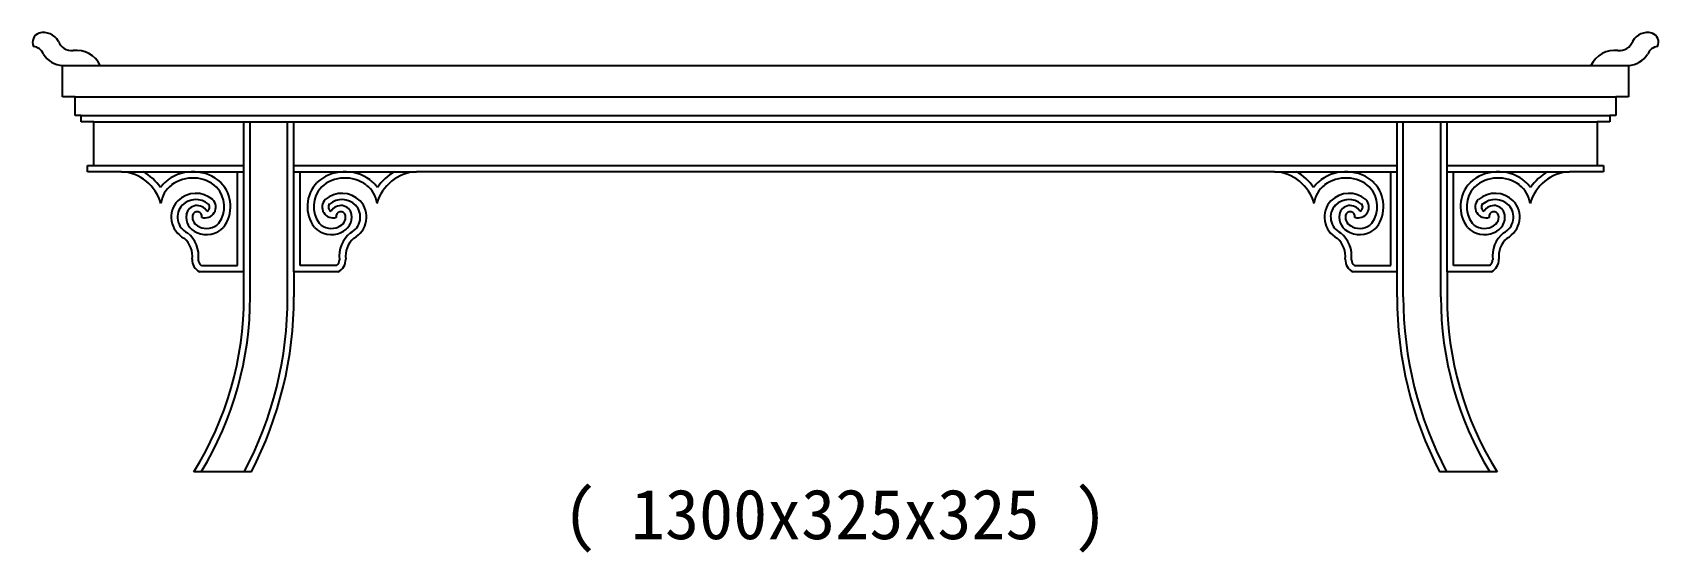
# Model space of a CAD drawing. Extents: x -66030 to 95157, y -13132 to 45879.
# Drawn here: x 89305 to 90605, y -10301 to -9885 of the extents above; entities that cross this region are included whole.
import ezdxf

# ---------------------------------------------------------------- set-up
doc = ezdxf.new("R2010")
doc.units = 0
doc.header["$LTSCALE"] = 100
doc.header["$MEASUREMENT"] = 0
doc.layers.add('立面框架', color=3, linetype='CONTINUOUS')
doc.styles.add('HZ', font='simhei.ttf')

msp = doc.modelspace()

# ---------------------------------------------------------------- linework, layer by layer
at = {"layer": '立面框架'}
for p, q in [((89328.9, -9911.8), (89358.9, -9911.8)), ((89328.9, -9936.8), (89328.9, -9911.8)), ((89328.9, -9911.8), (89328.9, -9911.8)), ((89358.9, -9911.8), (90550.9, -9911.8)), ((90550.9, -9911.8), (90580.9, -9911.8)), ((90580.9, -9911.8), (90580.9, -9936.8)), ((89338.9, -9936.8), (89328.9, -9936.8)), ((89338.9, -9936.8), (90570.9, -9936.8)), ((89338.9, -9951.8), (89338.9, -9936.8)), ((90580.9, -9936.8), (90570.9, -9936.8)), ((90570.9, -9936.8), (90570.9, -9951.8)), ((89343.9, -9951.8), (89338.9, -9951.8)), ((89343.9, -9951.8), (90565.9, -9951.8)), ((89343.9, -9956.8), (89343.9, -9951.8)), ((89353.9, -9956.8), (89343.9, -9956.8)), ((89353.9, -9956.8), (90555.9, -9956.8)), ((89353.9, -9991.8), (89353.9, -9956.8)), ((89473.9, -10076.8), (89473.9, -9956.8)), ((89478.9, -10096.8), (89478.9, -9956.8)), ((89508.9, -10096.7), (89508.9, -9956.8)), ((89513.9, -10076.8), (89513.9, -9956.8)), ((90395.9, -10076.8), (90395.9, -9956.8)), ((90400.9, -10096.7), (90400.9, -9956.8)), ((90430.9, -10096.8), (90430.9, -9956.8)), ((90435.9, -10076.8), (90435.9, -9956.8)), ((90565.9, -9956.8), (90555.9, -9956.8)), ((90555.9, -9956.8), (90555.9, -9991.8)), ((90570.9, -9951.8), (90565.9, -9951.8)), ((90565.9, -9951.8), (90565.9, -9956.8)), ((89348.9, -9996.8), (89348.9, -9991.8)), ((89348.9, -9991.8), (89353.9, -9991.8)), ((89376.1, -9996.8), (89348.9, -9996.8)), ((89353.9, -9991.8), (89473.9, -9991.8)), ((89376.1, -9996.8), (89473.9, -9996.8)), ((89468.9, -10071.8), (89468.9, -9996.8)), ((89513.9, -9991.8), (90395.9, -9991.8)), ((89513.9, -9996.8), (89611.8, -9996.8)), ((89518.9, -10071.8), (89518.9, -9996.8)), ((90298, -9996.8), (89611.8, -9996.8)), ((90298, -9996.8), (90315.4, -9996.8)), ((90315.4, -9996.8), (90395.9, -9996.8)), ((90390.9, -10071.8), (90390.9, -9996.8)), ((90435.9, -9991.8), (90555.9, -9991.8)), ((90435.9, -9996.8), (90533.8, -9996.8)), ((90440.9, -10071.8), (90440.9, -9996.8)), ((90560.9, -9996.8), (90533.8, -9996.8)), ((90555.9, -9991.8), (90560.9, -9991.8)), ((90560.9, -9991.8), (90560.9, -9996.8)), ((89439.9, -10071.8), (89468.9, -10071.8)), ((89548, -10071.8), (89518.9, -10071.8)), ((90361.8, -10071.8), (90390.9, -10071.8)), ((90470, -10071.8), (90440.9, -10071.8)), ((89473.9, -10076.8), (89438.6, -10076.8)), ((89473.9, -10096.8), (89473.9, -10076.8)), ((89549.3, -10076.8), (89513.9, -10076.8)), ((89513.9, -10076.8), (89513.9, -10096.7)), ((90395.9, -10076.8), (90360.5, -10076.8)), ((90395.9, -10096.7), (90395.9, -10076.8)), ((90471.3, -10076.8), (90435.9, -10076.8)), ((90435.9, -10076.8), (90435.9, -10096.8)), ((89479.9, -10236.8), (89433.9, -10236.8)), ((90475.9, -10236.8), (90429.9, -10236.8))]:
    msp.add_line(p, q, dxfattribs=at)
for centre, radius, start, end in [((89312.9, -9893.4), 7.94, 110.3217, 204.2234), ((89313.6, -9899.2), 13.7, 28.9312, 104.8182), ((89336.2, -9888.6), 11.3, 200.5988, 275.9152), ((90573.7, -9888.6), 11.3, 264.0848, 339.4012), ((90596.2, -9899.2), 13.7, 75.1818, 151.0688), ((90597, -9893.4), 7.94, 335.7766, 69.6783), ((89304.6, -9906.2), 9.63, 20.3166, 83.7215), ((89330.1, -9892.1), 19.7, 213.1593, 266.6515), ((89339.7, -9921.1), 21.4, 25.8175, 96.274), ((90570.2, -9921.1), 21.4, 83.726, 154.1825), ((90579.7, -9892.1), 19.7, 273.3485, 326.8407), ((90605.3, -9906.2), 9.63, 96.2785, 159.6834), ((89373.9, -10031.7), 35, 15.9274, 86.5478), ((89373.9, -10031.7), 40, 33.7237, 60.8513), ((89433.1, -10030.5), 33.7, 48.0815, 126.3143), ((89554.8, -10030.5), 33.7, 53.6857, 131.9185), ((89613.9, -10031.7), 35, 93.4522, 164.0726), ((89613.9, -10031.7), 40, 119.1487, 146.2763), ((90295.9, -10031.7), 35, 15.9274, 86.5478), ((90295.9, -10031.7), 40, 33.7237, 60.8513), ((90355, -10030.5), 33.7, 48.0815, 126.3143), ((90476.8, -10030.5), 33.7, 53.6857, 131.9185), ((90535.9, -10031.7), 35, 93.4522, 164.0726), ((90535.9, -10031.7), 40, 119.1487, 146.2763), ((89428.7, -10024.6), 26.3, 126.3658, 144.9583), ((89428.7, -10024.6), 21.3, 126.3718, 173.3028), ((89433.1, -10030.5), 28.7, 48.4671, 126.3097), ((89435.6, -10024.6), 22.6, 323.6236, 43.2285), ((89435.6, -10024.6), 27.6, 322.9318, 43.708), ((89552.3, -10024.6), 27.6, 136.292, 217.0682), ((89552.3, -10024.6), 22.6, 136.7715, 216.3764), ((89554.8, -10030.5), 28.7, 53.6903, 131.5329), ((89559.2, -10024.6), 21.3, 6.6972, 53.6282), ((89559.2, -10024.6), 26.3, 35.0417, 53.6342), ((90350.6, -10024.6), 26.3, 126.3658, 144.9583), ((90350.6, -10024.6), 21.3, 126.3718, 173.3028), ((90355, -10030.5), 28.7, 48.4671, 126.3097), ((90357.5, -10024.6), 22.6, 323.6236, 43.2285), ((90357.5, -10024.6), 27.6, 322.9318, 43.708), ((90474.2, -10024.6), 27.6, 136.292, 217.0682), ((90474.2, -10024.6), 22.6, 136.7715, 216.3764), ((90476.8, -10030.5), 28.7, 53.6903, 131.5329), ((90481.1, -10024.6), 21.3, 6.6972, 53.6282), ((90481.1, -10024.6), 26.3, 35.0417, 53.6342), ((89434.8, -10033), 19, 136.6719, 242.4633), ((89435.6, -10034.9), 20.8, 49.9762, 134.2257), ((89435.6, -10034.9), 15.8, 50.9175, 133.8357), ((89442.8, -10025), 8.64, 252.3838, 44.7914), ((89442.8, -10025), 3.64, 292.5107, 41.7455), ((89545.1, -10025), 8.64, 135.2086, 287.6162), ((89552.3, -10034.9), 20.8, 45.7743, 130.0238), ((89545.1, -10025), 3.64, 138.2545, 247.4893), ((89552.3, -10034.9), 15.8, 46.1643, 129.0825), ((89553, -10033), 19, 297.5367, 43.3281), ((90356.8, -10033), 19, 136.6719, 242.4633), ((90357.5, -10034.9), 20.8, 49.9762, 134.2257), ((90357.5, -10034.9), 15.8, 50.9175, 133.8357), ((90364.8, -10025), 8.64, 252.3838, 44.7914), ((90364.8, -10025), 3.64, 292.5107, 41.7455), ((90467, -10025), 8.64, 135.2086, 287.6162), ((90474.3, -10034.9), 20.8, 45.7743, 130.0238), ((90467, -10025), 3.64, 138.2545, 247.4893), ((90474.3, -10034.9), 15.8, 46.1643, 129.0825), ((90475, -10033), 19, 297.5367, 43.3281), ((89434.8, -10033), 14, 137.1067, 244.4641), ((89440.6, -10033.1), 12.9, 169.7377, 251.0068), ((89436.5, -10032.6), 8.78, 28.4082, 168.6578), ((89440.6, -10033.1), 7.89, 170.1101, 252.7818), ((89436.5, -10032.6), 3.78, 349.3883, 168.006), ((89551.4, -10032.6), 8.78, 11.3422, 151.5918), ((89551.4, -10032.6), 3.78, 11.994, 190.6117), ((89547.3, -10033.1), 7.89, 287.2182, 9.8899), ((89547.3, -10033.1), 12.9, 288.9932, 10.2623), ((89553, -10033), 14, 295.5359, 42.8933), ((90356.8, -10033), 14, 137.1067, 244.4641), ((90362.5, -10033.1), 12.9, 169.7377, 251.0068), ((90358.4, -10032.6), 8.78, 28.4082, 168.6578), ((90362.5, -10033.1), 7.89, 170.1101, 252.7818), ((90358.4, -10032.6), 3.78, 349.3883, 168.006), ((90473.3, -10032.6), 8.78, 11.3422, 151.5918), ((90473.3, -10032.6), 3.78, 11.994, 190.6117), ((90469.3, -10033.1), 7.89, 287.2182, 9.8899), ((90469.3, -10033.1), 12.9, 288.9932, 10.2623), ((90475, -10033), 14, 295.5359, 42.8933), ((89413.9, -10064.2), 23.8, 352.7566, 51.1451), ((89444.1, -10028.6), 18.5, 245.161, 316.8633), ((89444.1, -10028.6), 13.5, 244.0273, 315.7686), ((89543.8, -10028.6), 18.5, 223.1367, 294.839), ((89543.8, -10028.6), 13.5, 224.2314, 295.9727), ((89574, -10064.2), 23.8, 128.8549, 187.2434), ((90335.8, -10064.2), 23.8, 352.7566, 51.1451), ((90366.1, -10028.6), 18.5, 245.161, 316.8633), ((90366.1, -10028.6), 13.5, 244.0273, 315.7686), ((90465.7, -10028.6), 18.5, 223.1367, 294.839), ((90465.7, -10028.6), 13.5, 224.2314, 295.9727), ((90496, -10064.2), 23.8, 128.8549, 187.2434), ((89413.9, -10064.2), 18.8, 352.0946, 49.6095), ((89574, -10064.2), 18.8, 130.3905, 187.9054), ((90335.8, -10064.2), 18.8, 352.0946, 49.6095), ((90496, -10064.2), 18.8, 130.3905, 187.9054), ((89443, -10067.2), 10.5, 177.2812, 244.7204), ((89443, -10067.2), 5.53, 179.1218, 234.8423), ((89544.8, -10067.2), 5.53, 305.1577, 0.8782), ((89544.8, -10067.2), 10.5, 295.2796, 2.7188), ((90365, -10067.2), 10.5, 177.2812, 244.7204), ((90365, -10067.2), 5.53, 179.1218, 234.8423), ((90466.8, -10067.2), 5.53, 305.1577, 0.8782), ((90466.8, -10067.2), 10.5, 295.2796, 2.7188), ((89209.8, -10097), 264.1, 328.0555, 0.0537), ((89209.8, -10097), 269.1, 328.7168, 0.0537), ((89209.8, -10097), 299.1, 332.1479, 0.0537), ((89209.8, -10097), 304.1, 332.6445, 0.0537), ((90700, -10097), 304.1, 179.9463, 207.3555), ((90700, -10097), 299.1, 179.9463, 207.8521), ((90700, -10097), 269.1, 179.9463, 211.2832), ((90700, -10097), 264.1, 179.9463, 211.9445)]:
    msp.add_arc(centre, radius, start, end, dxfattribs=at)

# ---------------------------------------------------------------- texts
at = {"layer": '立面框架', "style": 'HZ'}
msp.add_text('( 1300x325x325 )', height=40, dxfattribs=at).set_placement((89729, -10290.6))

doc.saveas('drawing.dxf')
